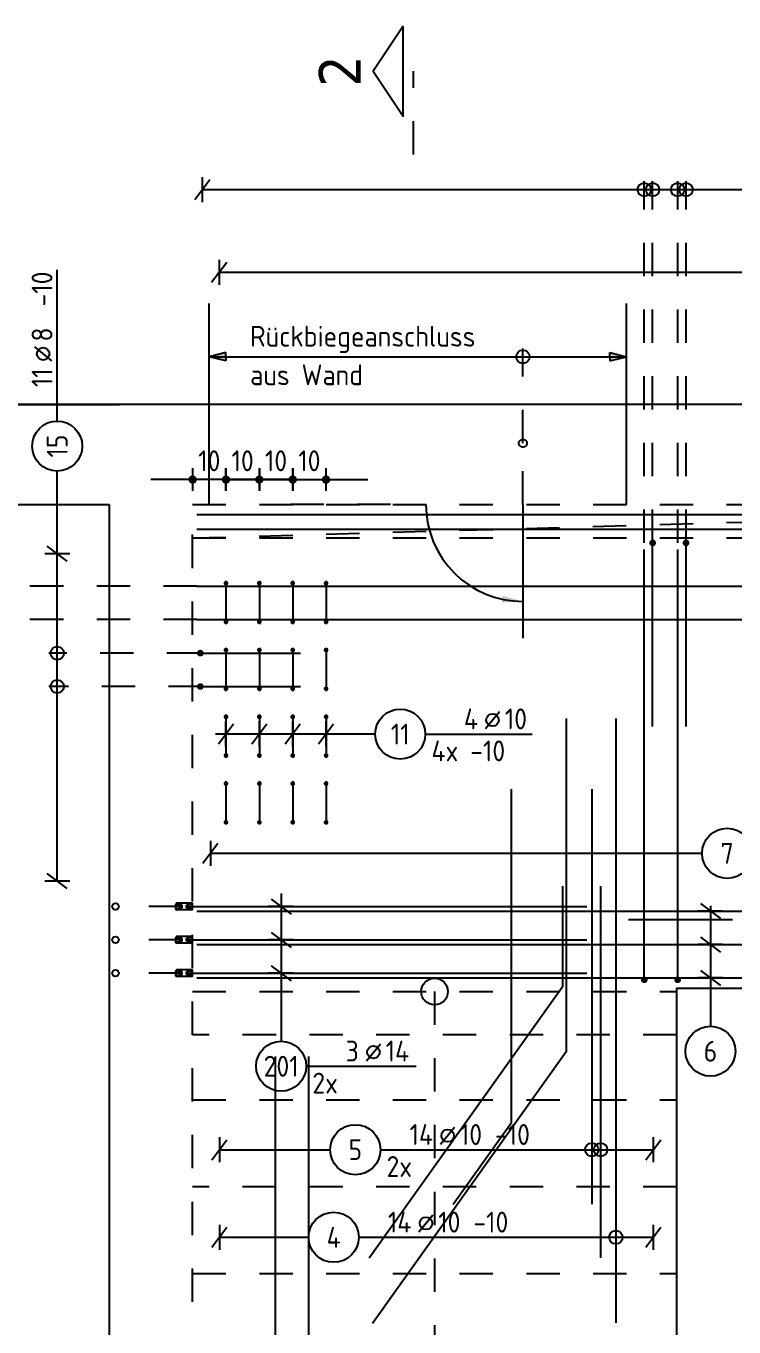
# Model space of a CAD drawing. Extents: x 0 to 29.1, y 0 to 18.4.
# Drawn here: x 2.446 to 4.567, y 8.947 to 12.848 of the extents above; entities that cross this region are included whole.
import ezdxf
from ezdxf.enums import TextEntityAlignment as Align

# ---------------------------------------------------------------- set-up
doc = ezdxf.new("R2010")
doc.units = 0
doc.header["$LTSCALE"] = 0.25
for name, pattern in [('AUSGEZOGEN', [1000.01, 1000, 0.01]), ('DOT', [0.175, 0.05, -0.125]), ('HIDDEN', [0.375, 0.25, -0.125]), ('STRICHPUNKT2', [0.55, 0.25, -0.125, 0.05, -0.125]), ('VERDECKT', [0.375, 0.25, -0.125])]:
    doc.linetypes.add(name, pattern=pattern)
for name, color, linetype in [('ACHSEN', 7, 'Continuous'), ('BETON', 7, 'Continuous'), ('EG', 7, 'Continuous'), ('LENTON', 7, 'Continuous'), ('MASSE', 7, 'Continuous'), ('OBJEKT', 7, 'Continuous'), ('RND', 7, 'Continuous'), ('SCHNITTE', 7, 'Continuous'), ('TEXT', 7, 'Continuous'), ('VERDECKT', 7, 'Continuous')]:
    doc.layers.add(name, color=color, linetype=linetype)
doc.layers.add('NOPLOT', color=7, linetype='Continuous', plot=False)
doc.styles.add('helv', font='tahoma.ttf')
doc.styles.add('txt', font='isocp.shx')
doc.dimstyles.new('DOT_I', dxfattribs={"dimscale": 0.25, "dimtxt": 0.25, "dimasz": 0.25, "dimexe": 0.1, "dimexo": 0.3, "dimgap": 0.1, "dimtad": 1, "dimdec": 3, "dimzin": 3, "dimtxsty": 'txt', "dimblk": 'DOT', "dimblk1": 'DOT', "dimblk2": 'DOT', "dimsah": 1, "dimcen": 0.1, "dimse1": 1, "dimse2": 1, "dimazin": 0, "dimtfac": 1, "dimtdec": 4, "dimtix": 1, "dimtmove": 2, "dimatfit": 3, "dimfxl": 0, "dimtvp": 1, "dimtolj": 1, "dimtzin": 0, "dimarcsym": 0})

# ---------------------------------------------------------------- blocks, each defined once
blk = doc.blocks.new('PFEIL')
at = {"color": 7, "linetype": 'Continuous'}
blk.add_solid([(-1, -0.167), (-1, 0.167), (0, 0)], dxfattribs=at)
blk = doc.blocks.new('RND_LEI')
at = {"layer": 'RND', "color": 7, "linetype": 'Continuous'}
blk.add_line((1.022, 0.066), (1.19, 0.27), dxfattribs=at)
for centre, radius in [((0, 0), 0.3), ((1.106, 0.168), 0.075)]:
    blk.add_circle(centre, radius, dxfattribs=at)
at = {"layer": 'RND', "color": 7, "linetype": 'Continuous', "style": 'txt'}
blk.add_attdef('ANZ', text='', height=0.25, dxfattribs=at).set_placement((0.931, 0.057), align=Align.RIGHT)
for tag, p in [('DUM', (1.253, 0.057)), ('ABSTD', (1.674, 0.057)), ('POSTXT', (0.374, -0.327))]:
    blk.add_attdef(tag, p, '', height=0.25, dxfattribs=at)
blk.add_attdef('POSL', text='', height=0.25, dxfattribs=at).set_placement((0, 0), align=Align.MIDDLE)
blk = doc.blocks.new('LEI_GRE')
at = {"layer": 'RND', "color": 7, "linetype": 'Continuous'}
for p, q in [((-0.09, -0.12), (0.09, 0.12)), ((0, 0.15), (0, -0.15))]:
    blk.add_line(p, q, dxfattribs=at)
blk = doc.blocks.new('Pfeillinie')
at = {"layer": 'TEXT', "linetype": 'Continuous'}
blk.add_hatch(color=7, dxfattribs=at).paths.add_polyline_path([(0, 0), (-0.8, 0.2), (-0.8, 0), (-0.8, -0.2)])
at = {"layer": 'TEXT', "color": 7, "linetype": 'Continuous'}
for p, q in [((-0.8, 0), (-0.8, 0.2)), ((-0.8, 0.2), (0, 0)), ((-0.8, 0), (-0.8, -0.2)), ((-0.8, -0.2), (0, 0))]:
    blk.add_line(p, q, dxfattribs=at)
blk = doc.blocks.new('DOT')
at = {"layer": 'MASSE', "color": 7, "linetype": 'Continuous'}
for p, q in [((0, 0), (-1, 0)), ((0, 0.54), (0, -0.54))]:
    blk.add_line(p, q, dxfattribs=at)
at = {"layer": 'MASSE', "color": 7, "linetype": 'Continuous', "const_width": 0.2}
blk.add_lwpolyline([(-0.1, 0, 1), (0.1, 0, 1)], format="xyb", close=True, dxfattribs=at)
blk = doc.blocks.new('*D41')
at = {"layer": 'Defpoints', "color": 0, "linetype": 'AUSGEZOGEN', "transparency": 16777216}
for p in [(3.2451, 11.488), (3.3451, 11.488), (3.3451, 11.488)]:
    blk.add_point(p, dxfattribs=at)
at = {"layer": 'MASSE', "color": 0, "linetype": 'AUSGEZOGEN', "lineweight": -2, "transparency": 16777216}
for p, q in [((3.1826, 11.488), (3.1201, 11.488)), ((3.2451, 11.488), (3.3451, 11.488)), ((3.4076, 11.488), (3.4701, 11.488))]:
    blk.add_line(p, q, dxfattribs=at)
at = {"layer": 'MASSE', "color": 0, "linetype": 'AUSGEZOGEN', "lineweight": -2, "transparency": 16777216, "xscale": 0.0625, "yscale": 0.0625, "zscale": 0.0625}
blk.add_blockref('DOT', (3.2451, 11.488), dxfattribs=at)
at = {"layer": 'MASSE', "color": 0, "linetype": 'AUSGEZOGEN', "lineweight": -2, "transparency": 16777216, "xscale": 0.0625, "yscale": 0.0625, "zscale": 0.0625, "rotation": 180}
blk.add_blockref('DOT', (3.3451, 11.488), dxfattribs=at)
at = {"layer": 'MASSE', "color": 0, "linetype": 'AUSGEZOGEN', "transparency": 16777216, "insert": (3.2951, 11.5443), "char_height": 0.0625, "attachment_point": 5, "style": 'txt'}
blk.add_mtext('\\A1;10', dxfattribs=at)
blk = doc.blocks.new('*D42')
at = {"layer": 'Defpoints', "color": 0, "linetype": 'AUSGEZOGEN', "transparency": 16777216}
for p in [(3.1451, 11.488), (3.1451, 11.488), (3.2451, 11.488)]:
    blk.add_point(p, dxfattribs=at)
at = {"layer": 'MASSE', "color": 0, "linetype": 'AUSGEZOGEN', "lineweight": -2, "transparency": 16777216}
for p, q in [((3.0826, 11.488), (3.0201, 11.488)), ((3.2451, 11.488), (3.1451, 11.488)), ((3.3076, 11.488), (3.3701, 11.488))]:
    blk.add_line(p, q, dxfattribs=at)
at = {"layer": 'MASSE', "color": 0, "linetype": 'AUSGEZOGEN', "lineweight": -2, "transparency": 16777216, "xscale": 0.0625, "yscale": 0.0625, "zscale": 0.0625}
blk.add_blockref('DOT', (3.1451, 11.488), dxfattribs=at)
at = {"layer": 'MASSE', "color": 0, "linetype": 'AUSGEZOGEN', "lineweight": -2, "transparency": 16777216, "xscale": 0.0625, "yscale": 0.0625, "zscale": 0.0625, "rotation": 180}
blk.add_blockref('DOT', (3.2451, 11.488), dxfattribs=at)
at = {"layer": 'MASSE', "color": 0, "linetype": 'AUSGEZOGEN', "transparency": 16777216, "insert": (3.1951, 11.5443), "char_height": 0.0625, "attachment_point": 5, "style": 'txt'}
blk.add_mtext('\\A1;10', dxfattribs=at)
blk = doc.blocks.new('*D43')
at = {"layer": 'Defpoints', "color": 0, "linetype": 'AUSGEZOGEN', "transparency": 16777216}
for p in [(3.0451, 11.488), (3.0451, 11.488), (3.1451, 11.488)]:
    blk.add_point(p, dxfattribs=at)
at = {"layer": 'MASSE', "color": 0, "linetype": 'AUSGEZOGEN', "lineweight": -2, "transparency": 16777216}
for p, q in [((2.9826, 11.488), (2.9201, 11.488)), ((3.1451, 11.488), (3.0451, 11.488)), ((3.2076, 11.488), (3.2701, 11.488))]:
    blk.add_line(p, q, dxfattribs=at)
at = {"layer": 'MASSE', "color": 0, "linetype": 'AUSGEZOGEN', "lineweight": -2, "transparency": 16777216, "xscale": 0.0625, "yscale": 0.0625, "zscale": 0.0625}
blk.add_blockref('DOT', (3.0451, 11.488), dxfattribs=at)
at = {"layer": 'MASSE', "color": 0, "linetype": 'AUSGEZOGEN', "lineweight": -2, "transparency": 16777216, "xscale": 0.0625, "yscale": 0.0625, "zscale": 0.0625, "rotation": 180}
blk.add_blockref('DOT', (3.1451, 11.488), dxfattribs=at)
at = {"layer": 'MASSE', "color": 0, "linetype": 'AUSGEZOGEN', "transparency": 16777216, "insert": (3.0951, 11.5443), "char_height": 0.0625, "attachment_point": 5, "style": 'txt'}
blk.add_mtext('\\A1;10', dxfattribs=at)
blk = doc.blocks.new('*D44')
at = {"layer": 'Defpoints', "color": 0, "linetype": 'AUSGEZOGEN', "transparency": 16777216}
for p in [(2.9451, 11.488), (2.9451, 11.488), (3.0451, 11.488)]:
    blk.add_point(p, dxfattribs=at)
at = {"layer": 'MASSE', "color": 0, "linetype": 'AUSGEZOGEN', "lineweight": -2, "transparency": 16777216}
for p, q in [((2.8826, 11.488), (2.8201, 11.488)), ((3.0451, 11.488), (2.9451, 11.488)), ((3.1076, 11.488), (3.1701, 11.488))]:
    blk.add_line(p, q, dxfattribs=at)
at = {"layer": 'MASSE', "color": 0, "linetype": 'AUSGEZOGEN', "lineweight": -2, "transparency": 16777216, "xscale": 0.0625, "yscale": 0.0625, "zscale": 0.0625}
blk.add_blockref('DOT', (2.9451, 11.488), dxfattribs=at)
at = {"layer": 'MASSE', "color": 0, "linetype": 'AUSGEZOGEN', "lineweight": -2, "transparency": 16777216, "xscale": 0.0625, "yscale": 0.0625, "zscale": 0.0625, "rotation": 180}
blk.add_blockref('DOT', (3.0451, 11.488), dxfattribs=at)
at = {"layer": 'MASSE', "color": 0, "linetype": 'AUSGEZOGEN', "transparency": 16777216, "insert": (2.9951, 11.5443), "char_height": 0.0625, "attachment_point": 5, "style": 'txt'}
blk.add_mtext('\\A1;10', dxfattribs=at)
blk = doc.blocks.new('SCHN-1')
at = {"layer": 'SCHNITTE', "color": 5, "linetype": 'Continuous'}
blk.add_lwpolyline([(0.54, 0.125), (0, 0.485), (-0.54, 0.125)], close=True, dxfattribs=at)
at = {"layer": 'SCHNITTE', "color": 6, "linetype": 'Continuous', "style": 'helv'}
blk.add_attdef('SCHN-1', text='', height=0.5, dxfattribs=at).set_placement((0, 0.635), align=Align.CENTER)

msp = doc.modelspace()

# ---------------------------------------------------------------- linework, layer by layer
at = {"layer": 'ACHSEN', "color": 140, "linetype": 'AUSGEZOGEN'}
msp.add_line((1.2984, 11.7129), (2.7263, 11.7129), dxfattribs=at)
at = {"layer": 'BETON', "color": 6, "linetype": 'AUSGEZOGEN', "lineweight": -2}
for p, q in [((6.7201, 11.7129), (2.0414, 11.7129)), ((2.0414, 11.4129), (2.6951, 11.4129)), ((2.6951, 11.4129), (2.6951, 5.834))]:
    msp.add_line(p, q, dxfattribs=at)
at = {"layer": 'BETON', "color": 6, "linetype": 'AUSGEZOGEN'}
for q in [(4.3951, 7.0829), (4.9701, 9.9629)]:
    msp.add_line((4.3951, 9.9629), q, dxfattribs=at)
at = {"layer": 'EG', "color": 7, "linetype": 'DOT'}
for p, q in [((2.9451, 9.9529), (4.3951, 9.9529)), ((3.6701, 9.9529), (3.6701, 7.0929)), ((2.9451, 9.6279), (4.3951, 9.6279)), ((4.3951, 9.3679), (2.9451, 9.3679)), ((2.9451, 9.1079), (4.3951, 9.1079))]:
    msp.add_line(p, q, dxfattribs=at)
at = {"layer": 'LENTON', "color": 102}
for p, q in [((2.8967, 10.2177), (2.8953, 10.2164)), ((2.8953, 10.2164), (2.8953, 10.2153)), ((2.8953, 10.2079), (2.8953, 10.2153)), ((2.8963, 10.214), (2.8953, 10.2152)), ((2.8953, 10.2006), (2.8953, 10.2079)), ((2.8953, 10.2006), (2.8963, 10.2018)), ((2.8953, 10.1994), (2.8953, 10.2006)), ((2.8953, 10.1994), (2.8967, 10.1981)), ((2.9139, 10.2122), (2.8963, 10.214)), ((2.8963, 10.2018), (2.9139, 10.2036)), ((2.9422, 10.2177), (2.8967, 10.2177)), ((2.9422, 10.1981), (2.8967, 10.1981)), ((2.9139, 10.2036), (2.9139, 10.2122)), ((2.9442, 10.214), (2.9266, 10.2122)), ((2.9266, 10.2036), (2.9266, 10.2122)), ((2.9266, 10.2036), (2.9442, 10.2018)), ((2.9428, 10.2166), (2.9422, 10.2177)), ((2.9422, 10.1981), (2.9428, 10.1992)), ((2.9441, 10.2177), (2.9435, 10.2166)), ((2.9435, 10.1992), (2.9441, 10.1981)), ((2.9451, 10.2177), (2.9441, 10.2177)), ((2.9451, 10.1981), (2.9441, 10.1981)), ((2.9451, 10.2152), (2.9442, 10.214)), ((2.9442, 10.2018), (2.9442, 10.214)), ((2.9442, 10.2018), (2.9442, 10.214)), ((2.9442, 10.2018), (2.9451, 10.2006)), ((2.9451, 10.2128), (2.9451, 10.2177)), ((2.9451, 10.203), (2.9451, 10.2128)), ((2.9451, 10.1981), (2.9451, 10.203)), ((2.8967, 10.1177), (2.8953, 10.1164)), ((2.8953, 10.1164), (2.8953, 10.1153)), ((2.8953, 10.1079), (2.8953, 10.1153)), ((2.8963, 10.114), (2.8953, 10.1152)), ((2.8953, 10.1006), (2.8953, 10.1079)), ((2.9139, 10.1122), (2.8963, 10.114)), ((2.8963, 10.1018), (2.9139, 10.1036)), ((2.9422, 10.1177), (2.8967, 10.1177)), ((2.9139, 10.1036), (2.9139, 10.1122)), ((2.9442, 10.114), (2.9266, 10.1122)), ((2.9266, 10.1036), (2.9266, 10.1122)), ((2.9266, 10.1036), (2.9442, 10.1018)), ((2.9428, 10.1166), (2.9422, 10.1177)), ((2.9441, 10.1177), (2.9435, 10.1166)), ((2.9451, 10.1177), (2.9441, 10.1177)), ((2.9451, 10.1152), (2.9442, 10.114)), ((2.9442, 10.1018), (2.9442, 10.114)), ((2.9442, 10.1018), (2.9442, 10.114)), ((2.9451, 10.1128), (2.9451, 10.1177)), ((2.9451, 10.103), (2.9451, 10.1128)), ((2.9451, 10.0981), (2.9451, 10.103)), ((2.8953, 10.1006), (2.8963, 10.1018)), ((2.8953, 10.0994), (2.8953, 10.1006)), ((2.8953, 10.0994), (2.8967, 10.0981)), ((2.9422, 10.0981), (2.8967, 10.0981)), ((2.9422, 10.0981), (2.9428, 10.0992)), ((2.9435, 10.0992), (2.9441, 10.0981)), ((2.9451, 10.0981), (2.9441, 10.0981)), ((2.9442, 10.1018), (2.9451, 10.1006)), ((2.8967, 10.0177), (2.8953, 10.0164)), ((2.8953, 10.0164), (2.8953, 10.0153)), ((2.8953, 10.0079), (2.8953, 10.0153)), ((2.8963, 10.014), (2.8953, 10.0152)), ((2.8953, 10.0006), (2.8953, 10.0079)), ((2.8953, 10.0006), (2.8963, 10.0018)), ((2.8953, 9.9994), (2.8953, 10.0006)), ((2.8953, 9.9994), (2.8967, 9.9981)), ((2.9139, 10.0122), (2.8963, 10.014)), ((2.8963, 10.0018), (2.9139, 10.0036)), ((2.9422, 10.0177), (2.8967, 10.0177)), ((2.9422, 9.9981), (2.8967, 9.9981)), ((2.9139, 10.0036), (2.9139, 10.0122)), ((2.9442, 10.014), (2.9266, 10.0122)), ((2.9266, 10.0036), (2.9266, 10.0122)), ((2.9266, 10.0036), (2.9442, 10.0018)), ((2.9428, 10.0166), (2.9422, 10.0177)), ((2.9422, 9.9981), (2.9428, 9.9992)), ((2.9441, 10.0177), (2.9435, 10.0166)), ((2.9435, 9.9992), (2.9441, 9.9981)), ((2.9451, 10.0177), (2.9441, 10.0177)), ((2.9451, 9.9981), (2.9441, 9.9981)), ((2.9451, 10.0152), (2.9442, 10.014)), ((2.9442, 10.0018), (2.9442, 10.014)), ((2.9442, 10.0018), (2.9442, 10.014)), ((2.9442, 10.0018), (2.9451, 10.0006)), ((2.9451, 10.0128), (2.9451, 10.0177)), ((2.9451, 10.003), (2.9451, 10.0128)), ((2.9451, 9.9981), (2.9451, 10.003))]:
    msp.add_line(p, q, dxfattribs=at)
at = {"layer": 'LENTON', "color": 102, "linetype": 'AUSGEZOGEN'}
for p, q in [((2.8963, 10.2018), (2.8963, 10.214)), ((2.8963, 10.1018), (2.8963, 10.114)), ((2.8963, 10.0018), (2.8963, 10.014))]:
    msp.add_line(p, q, dxfattribs=at)
at = {"layer": 'LENTON', "color": 102}
for centre, start, end in [((2.9431, 10.2168), 207.5001, 332.4999), ((2.9431, 10.1991), 27.5, 152.5), ((2.9431, 10.1168), 207.5001, 332.4999), ((2.9431, 10.0991), 27.5, 152.5), ((2.9431, 10.0168), 207.5001, 332.4999), ((2.9431, 9.9991), 27.5, 152.5)]:
    msp.add_arc(centre, 0.00041, start, end, dxfattribs=at)
at = {"layer": 'NOPLOT', "color": 191, "linetype": 'AUSGEZOGEN'}
for p, q in [((2.9951, 11.4129), (2.9951, 12.0161)), ((4.2451, 11.4129), (4.2451, 12.0161))]:
    msp.add_line(p, q, dxfattribs=at)
at = {"layer": 'NOPLOT', "color": 191, "linetype": 'Continuous'}
msp.add_line((4.5626, 10.1679), (4.2516, 10.1679), dxfattribs=at)
for points in [[(4.0642, 10.7721), (4.0642, 9.7721), (3.4841, 8.9576)], [(3.726, 9.3157), (3.9001, 9.56), (3.9001, 10.56)], [(3.474, 9.1548), (4.0541, 9.9693), (4.0541, 10.2693)]]:
    msp.add_lwpolyline(points, dxfattribs=at)
at = {"layer": 'OBJEKT', "color": 7, "linetype": 'AUSGEZOGEN'}
msp.add_circle((3.6701, 9.9529), 0.04, dxfattribs=at)
msp.add_circle((3.6701, 9.9529), 0.04, dxfattribs=at)
at = {"layer": 'RND', "color": 102, "linetype": 'VERDECKT'}
for p, q in [((4.2985, 11.2981), (4.2985, 12.3824)), ((4.3235, 11.2981), (4.3235, 12.3824)), ((4.3985, 11.2981), (4.3985, 12.3824)), ((4.4235, 11.2981), (4.4235, 12.3824)), ((3.9348, 11.597), (3.9348, 11.8813)), ((2.9578, 11.1688), (2.294, 11.1688)), ((2.9578, 11.0688), (2.0699, 11.0688)), ((2.9682, 10.9676), (2.5145, 10.9676)), ((2.9732, 10.8676), (2.5145, 10.8676))]:
    msp.add_line(p, q, dxfattribs=at)
at = {"layer": 'RND', "color": 7, "linetype": 'AUSGEZOGEN'}
for p, q in [((2.9742, 12.3574), (4.6731, 12.3574)), ((2.5395, 11.6636), (2.5395, 12.1167)), ((3.0247, 12.1098), (4.8766, 12.1098)), ((2.5395, 11.266), (2.5395, 11.5136)), ((2.5395, 10.2846), (2.5395, 11.266)), ((3.6423, 10.725), (3.9623, 10.725)), ((2.9985, 10.3674), (4.4715, 10.3674)), ((3.2854, 9.729), (3.6154, 9.729)), ((3.0253, 9.4788), (3.3576, 9.4788)), ((3.5076, 9.4788), (4.3253, 9.4788)), ((3.0253, 9.2161), (3.2928, 9.2161)), ((3.4428, 9.2161), (4.3253, 9.2161))]:
    msp.add_line(p, q, dxfattribs=at)
at = {"layer": 'RND', "color": 102, "linetype": 'AUSGEZOGEN'}
for p, q in [((3.4923, 10.725), (3.0138, 10.725)), ((3.2104, 10.2474), (3.2104, 9.804)), ((4.4967, 10.2096), (4.4967, 9.849))]:
    msp.add_line(p, q, dxfattribs=at)
at = {"layer": 'RND', "color": 1, "linetype": 'HIDDEN'}
for p, q in [((2.9139, 10.2079), (2.7139, 10.2079)), ((2.9139, 10.1079), (2.7139, 10.1079)), ((2.9139, 10.0079), (2.7139, 10.0079))]:
    msp.add_line(p, q, dxfattribs=at)
at = {"layer": 'RND', "color": 102, "linetype": 'AUSGEZOGEN'}
msp.add_lwpolyline([(2.9951, 11.8563), (4.2451, 11.8563)], dxfattribs=at)
at = {"layer": 'RND', "color": 1, "linetype": 'AUSGEZOGEN'}
for points in [[(2.9578, 11.383), (6.4078, 11.383)], [(2.9578, 11.3396), (6.4078, 11.3396)], [(4.2985, 9.9881), (4.2985, 11.2781)], [(4.3235, 10.7481), (4.3235, 11.2981)], [(4.3985, 9.9881), (4.3985, 11.2781)], [(4.4235, 10.7481), (4.4235, 11.2981)], [(2.9578, 11.1688), (6.4078, 11.1688)], [(3.0451, 11.1843), (3.0451, 11.0543)], [(3.1451, 11.1843), (3.1451, 11.0543)], [(3.2451, 11.1843), (3.2451, 11.0543)], [(3.3451, 11.1843), (3.3451, 11.0543)], [(2.9578, 11.0688), (6.4078, 11.0688)], [(2.9682, 10.9676), (3.2682, 10.9676)], [(3.0451, 10.984), (3.0451, 10.854)], [(3.1451, 10.984), (3.1451, 10.854)], [(3.2451, 10.984), (3.2451, 10.854)], [(3.3451, 10.984), (3.3451, 10.854)], [(2.9682, 10.8676), (3.2682, 10.8676)], [(3.0451, 10.7837), (3.0451, 10.6537)], [(3.1451, 10.7837), (3.1451, 10.6537)], [(3.2451, 10.7837), (3.2451, 10.6537)], [(3.3451, 10.7837), (3.3451, 10.6537)], [(4.2134, 10.7721), (4.2134, 9.7721), (4.2134, 8.9599)], [(3.0451, 10.5834), (3.0451, 10.4534)], [(3.1451, 10.5834), (3.1451, 10.4534)], [(3.2451, 10.5834), (3.2451, 10.4534)], [(3.3451, 10.5834), (3.3451, 10.4534)], [(4.1411, 10.56), (4.1411, 9.56), (4.1411, 9.3159)], [(4.1677, 10.2693), (4.1677, 9.9693), (4.1677, 9.1548)], [(2.9266, 10.2079), (4.1266, 10.2079)], [(2.9578, 10.194), (6.4078, 10.194)], [(2.9266, 10.1079), (4.1266, 10.1079)], [(2.9578, 10.094), (6.4078, 10.094)], [(2.9266, 10.0079), (4.1266, 10.0079)], [(2.9578, 9.994), (6.4078, 9.994)], [(3.1931, 7.1506), (3.1931, 9.7579)], [(3.2931, 7.1506), (3.2931, 9.7579)]]:
    msp.add_lwpolyline(points, dxfattribs=at)
at = {"layer": 'RND', "color": 7, "linetype": 'AUSGEZOGEN'}
for points, const_width in [([(4.3185, 11.2981, 1), (4.3285, 11.2981, 1)], 0.01), ([(4.4185, 11.2981, 1), (4.4285, 11.2981, 1)], 0.01), ([(3.0486, 11.1773, -1), (3.0416, 11.1773, -1)], 0.007), ([(3.1486, 11.1773, -1), (3.1416, 11.1773, -1)], 0.007), ([(3.2486, 11.1773, -1), (3.2416, 11.1773, -1)], 0.007), ([(3.3486, 11.1773, -1), (3.3416, 11.1773, -1)], 0.007), ([(3.0486, 11.0613, -1), (3.0416, 11.0613, -1)], 0.007), ([(3.1486, 11.0613, -1), (3.1416, 11.0613, -1)], 0.007), ([(3.2486, 11.0613, -1), (3.2416, 11.0613, -1)], 0.007), ([(3.3486, 11.0613, -1), (3.3416, 11.0613, -1)], 0.007), ([(2.9632, 10.9676, 1), (2.9732, 10.9676, 1)], 0.01), ([(3.0486, 10.977, -1), (3.0416, 10.977, -1)], 0.007), ([(3.1486, 10.977, -1), (3.1416, 10.977, -1)], 0.007), ([(3.2486, 10.977, -1), (3.2416, 10.977, -1)], 0.007), ([(3.3486, 10.977, -1), (3.3416, 10.977, -1)], 0.007), ([(2.9632, 10.8676, 1), (2.9732, 10.8676, 1)], 0.01), ([(3.0486, 10.861, -1), (3.0416, 10.861, -1)], 0.007), ([(3.1486, 10.861, -1), (3.1416, 10.861, -1)], 0.007), ([(3.2486, 10.861, -1), (3.2416, 10.861, -1)], 0.007), ([(3.3486, 10.861, -1), (3.3416, 10.861, -1)], 0.007), ([(3.0486, 10.7767, -1), (3.0416, 10.7767, -1)], 0.007), ([(3.1486, 10.7767, -1), (3.1416, 10.7767, -1)], 0.007), ([(3.2486, 10.7767, -1), (3.2416, 10.7767, -1)], 0.007), ([(3.3486, 10.7767, -1), (3.3416, 10.7767, -1)], 0.007), ([(3.0486, 10.6607, -1), (3.0416, 10.6607, -1)], 0.007), ([(3.1486, 10.6607, -1), (3.1416, 10.6607, -1)], 0.007), ([(3.2486, 10.6607, -1), (3.2416, 10.6607, -1)], 0.007), ([(3.3486, 10.6607, -1), (3.3416, 10.6607, -1)], 0.007), ([(3.0486, 10.5764, -1), (3.0416, 10.5764, -1)], 0.007), ([(3.1486, 10.5764, -1), (3.1416, 10.5764, -1)], 0.007), ([(3.2486, 10.5764, -1), (3.2416, 10.5764, -1)], 0.007), ([(3.3486, 10.5764, -1), (3.3416, 10.5764, -1)], 0.007), ([(3.0486, 10.4604, -1), (3.0416, 10.4604, -1)], 0.007), ([(3.1486, 10.4604, -1), (3.1416, 10.4604, -1)], 0.007), ([(3.2486, 10.4604, -1), (3.2416, 10.4604, -1)], 0.007), ([(3.3486, 10.4604, -1), (3.3416, 10.4604, -1)], 0.007), ([(4.2935, 9.9881, 1), (4.3035, 9.9881, 1)], 0.01), ([(4.3935, 9.9881, 1), (4.4035, 9.9881, 1)], 0.01)]:
    msp.add_lwpolyline(points, format="xyb", close=True, dxfattribs=dict(at, const_width=const_width))
for centre, radius in [((4.2985, 12.3574), 0.02), ((4.3235, 12.3574), 0.02), ((4.3985, 12.3574), 0.02), ((4.4235, 12.3574), 0.02), ((3.9348, 11.8563), 0.02), ((2.5395, 10.9676), 0.02), ((2.5395, 10.8676), 0.02), ((2.7139, 10.2079), 0.01), ((2.7139, 10.1079), 0.01), ((2.7139, 10.0079), 0.01), ((4.1411, 9.4788), 0.02), ((4.1677, 9.4788), 0.02), ((4.2134, 9.2161), 0.02)]:
    msp.add_circle(centre, radius, dxfattribs=at)
at = {"layer": 'SCHNITTE', "color": 5, "linetype": 'STRICHPUNKT2'}
msp.add_line((3.6074, 12.463), (3.6074, 12.713), dxfattribs=at)
at = {"layer": 'TEXT', "color": 7, "linetype": 'VERDECKT'}
msp.add_line((3.9348, 11.4129), (3.9348, 11.597), dxfattribs=at)
msp.add_lwpolyline([(3.5381, 11.4129), (3.1381, 11.4129)], dxfattribs=at)
at = {"layer": 'TEXT', "color": 1, "linetype": 'AUSGEZOGEN'}
msp.add_lwpolyline([(3.9348, 11.4129), (3.9348, 11.0129)], dxfattribs=at)
at = {"layer": 'TEXT', "color": 7, "linetype": 'VERDECKT'}
msp.add_circle((3.9348, 11.597), 0.012, dxfattribs=at)
at = {"layer": 'TEXT', "color": 102, "linetype": 'AUSGEZOGEN'}
msp.add_arc((3.9348, 11.4129), 0.2904, 180, 270, dxfattribs=at)
at = {"layer": 'VERDECKT', "color": 7, "linetype": 'HIDDEN'}
for p, q in [((2.9451, 11.3129), (6.4201, 11.4129)), ((2.9451, 11.3129), (6.4201, 11.3129)), ((4.3951, 9.8229), (2.9451, 9.8229))]:
    msp.add_line(p, q, dxfattribs=at)
at = {"layer": 'VERDECKT', "color": 7, "linetype": 'VERDECKT', "lineweight": -2}
for p, q in [((2.9451, 11.4129), (6.4201, 11.4129)), ((2.9451, 7.2229), (2.9451, 11.4129))]:
    msp.add_line(p, q, dxfattribs=at)

# ---------------------------------------------------------------- block references
at = {"layer": 'RND', "color": 7, "linetype": 'AUSGEZOGEN', "xscale": 0.25, "yscale": 0.25, "zscale": 0.25}
for p in [(2.9742, 12.3574), (3.0247, 12.1098), (2.9985, 10.3674), (3.0253, 9.4788), (4.3253, 9.4788), (3.0253, 9.2161), (4.3253, 9.2161)]:
    msp.add_blockref('LEI_GRE', p, dxfattribs=at)
at = {"layer": 'RND', "color": 7, "linetype": 'AUSGEZOGEN', "xscale": 0.25, "yscale": 0.25, "zscale": 0.25, "rotation": 90}
msp.add_blockref('RND_LEI', (2.5395, 11.5886), dxfattribs=at).add_auto_attribs({'POSL': '15', 'DUM': '8', 'ANZ': '11', 'ABSTD': '-10'})
at = {"layer": 'RND', "color": 102, "linetype": 'AUSGEZOGEN'}
for name, p, xscale, yscale, zscale, rotation in [('Pfeillinie', (2.9951, 11.8563), 0.0625, 0.0625, 0.0625, 180), ('LEI_GRE', (3.0451, 10.725), 0.25, 0.25, 0.25, 180), ('LEI_GRE', (3.1451, 10.725), 0.25, 0.25, 0.25, 180), ('LEI_GRE', (3.2451, 10.725), 0.25, 0.25, 0.25, 180), ('LEI_GRE', (3.3451, 10.725), 0.25, 0.25, 0.25, 180), ('LEI_GRE', (3.2104, 10.2079), 0.25, 0.25, 0.25, 270), ('LEI_GRE', (4.4967, 10.194), 0.25, 0.25, 0.25, 270), ('LEI_GRE', (3.2104, 10.1079), 0.25, 0.25, 0.25, 270), ('LEI_GRE', (4.4967, 10.094), 0.25, 0.25, 0.25, 270), ('LEI_GRE', (3.2104, 10.0079), 0.25, 0.25, 0.25, 270), ('LEI_GRE', (4.4967, 9.994), 0.25, 0.25, 0.25, 270)]:
    msp.add_blockref(name, p, dxfattribs=dict(at, xscale=xscale, yscale=yscale, zscale=zscale, rotation=rotation))
at = {"layer": 'RND', "color": 102, "linetype": 'AUSGEZOGEN', "xscale": 0.0625, "yscale": 0.0625, "zscale": 0.0625}
msp.add_blockref('Pfeillinie', (4.2451, 11.8563), dxfattribs=at)
at = {"layer": 'RND', "color": 7, "linetype": 'AUSGEZOGEN', "xscale": 0.25, "yscale": 0.25, "zscale": 0.25, "rotation": 90}
for p in [(2.5395, 11.266), (2.5395, 10.2846)]:
    msp.add_blockref('LEI_GRE', p, dxfattribs=at)
at = {"layer": 'RND', "color": 7, "linetype": 'AUSGEZOGEN', "xscale": 0.25, "yscale": 0.25, "zscale": 0.25}
for p, values in [((3.5673, 10.725), {'POSL': '11', 'DUM': '10', 'ANZ': '4', 'POSTXT': '4x -10'}), ((4.5465, 10.3674), {'POSL': '7', 'DUM': '10', 'ANZ': '35', 'ABSTD': '-10'}), ((4.4967, 9.774), {'POSL': '6', 'DUM': '16', 'ANZ': '3', 'POSTXT': '2x'}), ((3.2104, 9.729), {'POSL': '201', 'DUM': '14', 'ANZ': '3', 'POSTXT': '2x'}), ((3.4326, 9.4788), {'POSL': '5', 'DUM': '10', 'ANZ': '14', 'ABSTD': '-10', 'POSTXT': '2x'}), ((3.3678, 9.2161), {'POSL': '4', 'DUM': '10', 'ANZ': '14', 'ABSTD': '-10'})]:
    msp.add_blockref('RND_LEI', p, dxfattribs=at).add_auto_attribs(values)
at = {"layer": 'SCHNITTE', "color": 5, "linetype": 'STRICHPUNKT2', "xscale": 0.25, "yscale": 0.25, "zscale": 0.25, "rotation": 90}
msp.add_blockref('SCHN-1', (3.6074, 12.713), dxfattribs=at).add_auto_attribs({'SCHN-1': '2'})
at = {"layer": 'TEXT', "color": 102, "linetype": 'AUSGEZOGEN', "xscale": 0.0625000000000013, "yscale": 0.0625000000000013, "zscale": 0.0625000000000013, "rotation": 353.7470285753658}
msp.add_blockref('PFEIL', (3.9348, 11.1226), dxfattribs=at)

# ---------------------------------------------------------------- texts
at = {"layer": 'TEXT', "color": 7, "linetype": 'AUSGEZOGEN', "style": 'txt'}
for s, p in [('Rückbiegeanschluss', (3.1174, 11.8866)), ('aus Wand ', (3.1174, 11.7709))]:
    msp.add_text(s, height=0.0625, dxfattribs=at).set_placement(p)

# ---------------------------------------------------------------- dimensions: what is measured, and where the dimension line sits
at = {"layer": 'MASSE', "color": 7, "linetype": 'AUSGEZOGEN'}
for base, p1, p2, picture, middle in [((2.9451, 11.488), (3.0451, 11.488), (2.9451, 11.488), '*D44', (2.9951, 11.5443)), ((3.0451, 11.488), (3.1451, 11.488), (3.0451, 11.488), '*D43', (3.0951, 11.5443)), ((3.1451, 11.488), (3.2451, 11.488), (3.1451, 11.488), '*D42', (3.1951, 11.5443)), ((3.3451, 11.488), (3.2451, 11.488), (3.3451, 11.488), '*D41', (3.2951, 11.5443))]:
    dim = msp.add_linear_dim(base=base, p1=p1, p2=p2, angle=180, dimstyle='DOT_I', override={"dimdec": 0, "dimlfac": 100}, dxfattribs=at)
    dim.commit()
    dim.dimension.update_dxf_attribs({"geometry": picture, "text_midpoint": middle})

doc.saveas('drawing.dxf')
